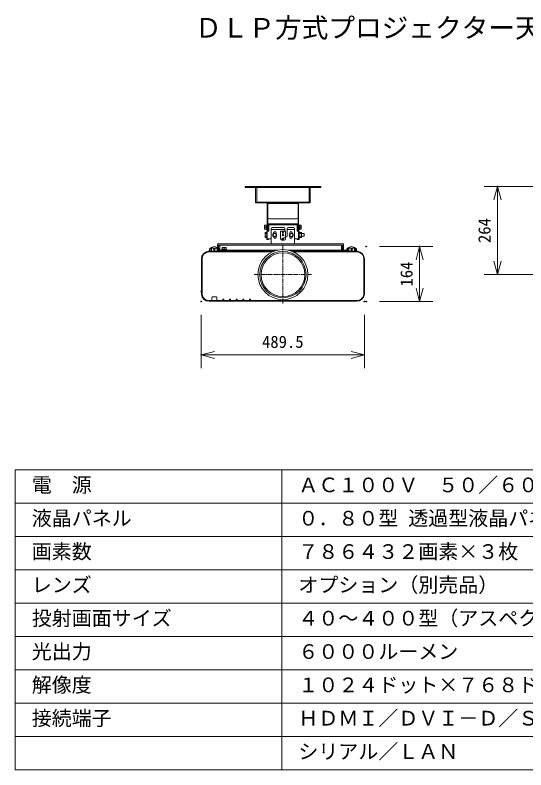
# Model space of a CAD drawing. Units: millimetres, scale not verified. Extents: x -63 to 62, y -56 to 57.
# Drawn here: x -62.5 to 14.1, y -56.5 to 56.8 of the extents above; entities that cross this region are included whole.
import ezdxf
from ezdxf.enums import TextEntityAlignment as Align

# ---------------------------------------------------------------- set-up
doc = ezdxf.new("R2010")
doc.units = ezdxf.units.MM
doc.header["$LTSCALE"] = 0.125
doc.header["$PDMODE"] = 32
doc.header["$PDSIZE"] = 0.0625
doc.linetypes.add('USER2', pattern=[8, 5, -1, 1, -1])
for name, color, linetype, lineweight in [('0-0_0', 7, 'Continuous', 18), ('0-2_WAKU', 1, 'Continuous', 18), ('0-4_GAIKEI', 1, 'Continuous', 18), ('0-5_SUNPO', 7, 'Continuous', 18), ('0-7_DEFAULT_1', 7, 'USER2', 18), ('0-8_S1', 1, 'Continuous', 18)]:
    doc.layers.add(name, color=color, linetype=linetype, lineweight=lineweight)
doc.layers.add('0-1_DEFPOINTS', color=7, linetype='Continuous')
doc.layers.add('0-3_MOJI1', color=7, linetype='Continuous')
doc.styles.add('ＭＳ ゴシック', font='')
doc.styles.get('ＭＳ ゴシック').set_extended_font_data('MS Gothic')

# ---------------------------------------------------------------- blocks, each defined once
blk = doc.blocks.new('_OPEN30')
at = {"layer": '0-0_0'}
blk.add_line((0, 0), (-1, 0), dxfattribs=at)
blk.add_lwpolyline([(-1, 0.26795), (0, 0), (-1, -0.26795)], dxfattribs=at)
blk = doc.blocks.new('D7')
at = {"layer": '0-1_DEFPOINTS'}
for p in [(-38.9291, 12.8338), (-14.4538, 12.8338), (-38.9291, 4.8338)]:
    blk.add_point(p, dxfattribs=at)
at = {"layer": '0-5_SUNPO'}
for p, q in [((-38.9291, 10.8338), (-38.9291, 2.8338)), ((-14.4538, 10.8338), (-14.4538, 2.8338)), ((-16.4538, 4.8338), (-36.9291, 4.8338))]:
    blk.add_line(p, q, dxfattribs=at)
at = {"layer": '0-5_SUNPO', "xscale": 2, "yscale": 2, "rotation": 180}
blk.add_blockref('_OPEN30', (-38.9291, 4.8338), dxfattribs=at)
at = {"layer": '0-5_SUNPO', "xscale": 2, "yscale": 2}
blk.add_blockref('_OPEN30', (-14.4538, 4.8338), dxfattribs=at)
at = {"layer": '0-5_SUNPO', "style": 'ＭＳ ゴシック'}
blk.add_text('489.5', height=1.833, dxfattribs=at).set_placement((-29.8164, 5.3338), align=Align.BOTTOM_LEFT)
blk = doc.blocks.new('D6')
at = {"layer": '0-1_DEFPOINTS'}
for p in [(-14.1741, 21.0801), (-6.1741, 21.0801), (-14.1741, 12.8586)]:
    blk.add_point(p, dxfattribs=at)
at = {"layer": '0-5_SUNPO'}
for p, q in [((-12.1741, 21.0801), (-4.1741, 21.0801)), ((-6.1741, 14.8586), (-6.1741, 19.0801)), ((-12.1741, 12.8586), (-4.1741, 12.8586))]:
    blk.add_line(p, q, dxfattribs=at)
at = {"layer": '0-5_SUNPO', "xscale": 2, "yscale": 2}
for p, rotation in [((-6.1741, 21.0801), 90), ((-6.1741, 12.8586), 270)]:
    blk.add_blockref('_OPEN30', p, dxfattribs=dict(at, rotation=rotation))
at = {"layer": '0-5_SUNPO', "style": 'ＭＳ ゴシック'}
blk.add_text('164', height=1.833, rotation=90, dxfattribs=at).set_placement((-6.6741, 15.0943), align=Align.BOTTOM_LEFT)
blk = doc.blocks.new('D5')
at = {"layer": '0-1_DEFPOINTS'}
for p in [(5.5144, 30.1083), (13.5144, 30.1083), (13.5144, 16.88)]:
    blk.add_point(p, dxfattribs=at)
at = {"layer": '0-5_SUNPO'}
for p, q in [((11.5144, 30.1083), (3.5144, 30.1083)), ((5.5144, 18.88), (5.5144, 28.1083)), ((11.5144, 16.88), (3.5144, 16.88))]:
    blk.add_line(p, q, dxfattribs=at)
at = {"layer": '0-5_SUNPO', "xscale": 2, "yscale": 2}
for p, rotation in [((5.5144, 30.1083), 89.99991), ((5.5144, 16.88), 269.99991)]:
    blk.add_blockref('_OPEN30', p, dxfattribs=dict(at, rotation=rotation))
at = {"layer": '0-5_SUNPO', "style": 'ＭＳ ゴシック'}
blk.add_text('264', height=1.833, rotation=90, dxfattribs=at).set_placement((5.0144, 21.6192), align=Align.BOTTOM_LEFT)

msp = doc.modelspace()

# ---------------------------------------------------------------- linework, layer by layer
at = {"layer": '0-2_WAKU', "color": 4}
for p, q in [((62.4703, -11.4568), (-62.5297, -11.4568)), ((-62.5297, -11.4568), (-62.5297, -56.4568)), ((-22.5297, -56.4568), (-22.5297, -11.4568)), ((-62.5297, -56.4568), (62.4703, -56.4568))]:
    msp.add_line(p, q, dxfattribs=at)
at = {"layer": '0-2_WAKU'}
for p, q in [((-62.5297, -16.4568), (62.4703, -16.4568)), ((-62.5297, -21.4568), (62.4703, -21.4568)), ((-62.5297, -26.4568), (62.4703, -26.4568)), ((-62.5297, -31.4568), (62.4703, -31.4568)), ((-62.5297, -36.4568), (62.4703, -36.4568)), ((-62.5297, -41.4568), (62.4703, -41.4568)), ((-62.5297, -46.4568), (62.4703, -46.4568)), ((-62.5297, -51.4568), (62.4703, -51.4568))]:
    msp.add_line(p, q, dxfattribs=at)
at = {"layer": '0-4_GAIKEI'}
for p, q in [((-19.9879, 28.611), (-24.6917, 28.611)), ((-24.6917, 23.2073), (-24.6917, 28.611)), ((-24.6155, 24.3938), (-24.6155, 28.5348)), ((-20.0641, 28.5348), (-24.6155, 28.5348)), ((-20.0641, 24.3938), (-20.0641, 28.5348)), ((-19.9879, 23.2073), (-19.9879, 28.611)), ((-20.3307, 26.2148), (-24.3488, 26.2148)), ((-24.8594, 25.2567), (-25.0968, 25.2567)), ((-24.8594, 25.3012), (-24.7703, 25.3012)), ((-24.8594, 25.2567), (-24.8594, 25.3012)), ((-24.8594, 25.2567), (-24.8594, 25.2543)), ((-24.8594, 24.9623), (-24.8594, 25.2543)), ((-24.8594, 24.9599), (-24.8594, 24.9574)), ((-24.8594, 24.6655), (-24.8594, 24.9574)), ((-24.7703, 25.3457), (-24.6917, 25.3457)), ((-24.7703, 24.5741), (-24.7703, 25.3457)), ((-20.0641, 25.4665), (-24.6155, 25.4665)), ((-24.4631, 24.3938), (-24.4631, 25.4665)), ((-20.2164, 25.3904), (-24.4631, 25.3904)), ((-20.2164, 25.3142), (-24.4631, 25.3142)), ((-23.9023, 24.9163), (-22.2273, 24.9163)), ((-21.5141, 24.9163), (-20.7773, 24.9163)), ((-20.2164, 24.3938), (-20.2164, 25.4665)), ((-19.9092, 25.3457), (-19.9879, 25.3457)), ((-19.9092, 24.5741), (-19.9092, 25.3457)), ((-19.8202, 25.3012), (-19.9092, 25.3012)), ((-19.8202, 25.2567), (-19.8202, 25.3012)), ((-19.8202, 25.2567), (-19.5827, 25.2567)), ((-19.8202, 25.2567), (-19.8202, 25.2543)), ((-19.8202, 24.9623), (-19.8202, 25.2543)), ((-19.8202, 24.9623), (-19.8202, 24.9599)), ((-19.8202, 24.9599), (-19.8202, 24.9574)), ((-19.8202, 24.9599), (-19.5827, 24.9599)), ((-19.8202, 24.6655), (-19.8202, 24.9574)), ((-19.5827, 24.9599), (-19.5827, 25.2567)), ((-19.5827, 24.6631), (-19.5827, 24.9599)), ((-24.9848, 23.4113), (-24.9848, 24.1982)), ((-24.7679, 24.1982), (-24.9848, 24.1982)), ((-24.7679, 24.0032), (-24.9848, 24.0032)), ((-24.8594, 24.6655), (-24.8594, 24.6631)), ((-24.6917, 24.5741), (-24.7703, 24.5741)), ((-24.4631, 24.3938), (-24.7679, 24.3938)), ((-24.7679, 23.1311), (-24.7679, 24.3938)), ((-24.0927, 22.458), (-24.0927, 24.7258)), ((-24.0927, 24.6361), (-22.0369, 24.6361)), ((-23.8569, 23.8169), (-23.723, 24.0488)), ((-23.723, 23.585), (-23.8569, 23.8169)), ((-23.723, 24.0488), (-23.4553, 24.0488)), ((-23.4553, 24.0488), (-23.3214, 23.8169)), ((-23.3214, 23.8169), (-23.4553, 23.585)), ((-22.0369, 24.3767), (-22.0369, 24.7258)), ((-21.7046, 23.6852), (-21.7046, 24.7258)), ((-21.7046, 24.6361), (-20.5868, 24.6361)), ((-21.2243, 24.0488), (-21.3582, 23.8169)), ((-21.3582, 23.8169), (-21.2243, 23.585)), ((-20.9566, 24.0488), (-21.2243, 24.0488)), ((-20.8227, 23.8169), (-20.9566, 24.0488)), ((-20.9566, 23.585), (-20.8227, 23.8169)), ((-20.5868, 22.458), (-20.5868, 24.7258)), ((-20.2164, 24.3938), (-19.9117, 24.3938)), ((-19.9879, 24.5741), (-19.9092, 24.5741)), ((-19.9117, 23.1311), (-19.9117, 24.3938)), ((-19.9117, 24.1982), (-19.5775, 24.1982)), ((-19.9117, 24.0032), (-19.5775, 24.0032)), ((-19.9092, 24.6186), (-19.8202, 24.6186)), ((-19.8202, 24.6655), (-19.8202, 24.6631)), ((-19.8202, 24.6631), (-19.5827, 24.6631)), ((-19.8202, 24.6186), (-19.8202, 24.6631)), ((-24.7679, 23.6215), (-24.9848, 23.6215)), ((-24.7679, 23.4113), (-24.9848, 23.4113)), ((-24.4928, 23.1311), (-24.7679, 23.1311)), ((-24.0927, 23.2073), (-24.6917, 23.2073)), ((-24.4928, 23.1311), (-24.4928, 23.2073)), ((-23.4553, 23.585), (-23.723, 23.585)), ((-22.5317, 23.0278), (-22.1339, 23.0278)), ((-21.9434, 23.4948), (-21.8951, 23.4948)), ((-21.2243, 23.585), (-20.9566, 23.585)), ((-19.9879, 23.2073), (-20.5868, 23.2073)), ((-20.1867, 23.1311), (-20.1867, 23.2073)), ((-20.1867, 23.1311), (-19.9117, 23.1311)), ((-19.9117, 23.6215), (-19.5775, 23.6215)), ((-33.3649, 21.4991), (-33.3649, 21.725)), ((-33.3359, 21.4991), (-33.3359, 21.725)), ((-31.9881, 21.8309), (-33.2984, 21.8305)), ((-33.1851, 21.725), (-33.1851, 21.4991)), ((-33.079, 21.4991), (-33.079, 21.725)), ((-32.715, 21.725), (-32.715, 21.4991)), ((-32.5648, 21.4991), (-32.5648, 21.725)), ((-32.2009, 21.725), (-32.2009, 21.4991)), ((-32.0947, 21.4991), (-32.0947, 21.725)), ((-31.9965, 22.2895), (-13.4014, 22.2895)), ((-31.9965, 21.8309), (-31.9965, 22.2895)), ((-31.9439, 21.725), (-31.9439, 21.4991)), ((-31.9149, 21.4991), (-31.9149, 21.725)), ((-31.9149, 21.5315), (-23.0831, 21.5315)), ((-31.8321, 21.5315), (-31.8321, 22.2895)), ((-31.5443, 21.5772), (-30.7727, 21.5772)), ((-31.5443, 21.5297), (-31.5443, 21.5772)), ((-31.4998, 21.6662), (-31.4553, 21.6662)), ((-31.4998, 21.5772), (-31.4998, 21.6662)), ((-31.4553, 21.9037), (-31.1585, 21.9037)), ((-31.4553, 21.6662), (-31.4553, 21.9037)), ((-31.4529, 21.6662), (-31.4553, 21.6662)), ((-31.4529, 21.6662), (-31.1609, 21.6662)), ((-31.1585, 21.6662), (-31.1609, 21.6662)), ((-31.1585, 21.9037), (-30.8617, 21.9037)), ((-31.1585, 21.6662), (-31.1585, 21.9037)), ((-31.1561, 21.6662), (-31.1585, 21.6662)), ((-31.1561, 21.6662), (-30.8641, 21.6662)), ((-30.8617, 21.6662), (-30.8641, 21.6662)), ((-30.8617, 21.6662), (-30.8617, 21.9037)), ((-30.8617, 21.6662), (-30.8172, 21.6662)), ((-30.8172, 21.6662), (-30.8172, 21.5772)), ((-30.7727, 21.5772), (-30.7727, 21.5297)), ((-12.7646, 21.5315), (-21.5965, 21.5315)), ((-13.5514, 21.5315), (-13.5514, 22.2895)), ((-13.4014, 21.3558), (-13.4014, 22.2895)), ((-13.2569, 21.3558), (-13.2569, 22.458)), ((-12.7646, 21.4991), (-12.7646, 21.725)), ((-12.7356, 21.725), (-12.7356, 21.4991)), ((-12.6914, 21.8309), (-11.3811, 21.8305)), ((-12.5848, 21.4991), (-12.5848, 21.725)), ((-12.4787, 21.725), (-12.4787, 21.4991)), ((-12.1147, 21.4991), (-12.1147, 21.725)), ((-11.9645, 21.725), (-11.9645, 21.4991)), ((-11.6006, 21.4991), (-11.6006, 21.725)), ((-11.4944, 21.725), (-11.4944, 21.4991)), ((-11.3437, 21.4991), (-11.3437, 21.725)), ((-11.3146, 21.4991), (-11.3146, 21.725)), ((-33.5274, 21.3558), (-33.5274, 21.3559)), ((-23.9188, 21.2562), (-33.523, 21.2562)), ((-33.2901, 21.3809), (-33.0149, 21.3809)), ((-33.0149, 21.3684), (-33.0149, 21.3809)), ((-32.2649, 21.3684), (-32.2649, 21.3809)), ((-32.2649, 21.3809), (-31.9897, 21.3809)), ((-23.6907, 21.3559), (-23.6907, 21.354)), ((-20.9888, 21.3559), (-20.9888, 21.354)), ((-11.1566, 21.2562), (-20.7607, 21.2562)), ((-12.4146, 21.3809), (-12.6899, 21.3809)), ((-12.4146, 21.3684), (-12.4146, 21.3809)), ((-11.3894, 21.3809), (-11.6646, 21.3809)), ((-11.6646, 21.3684), (-11.6646, 21.3809)), ((-11.1521, 21.3559), (-11.1521, 21.3558)), ((-34.4777, 20.2103), (-34.5774, 20.2103)), ((-34.4777, 20.2103), (-34.4777, 15.0852)), ((-10.1021, 20.2103), (-10.2018, 20.2103)), ((-10.2018, 15.0852), (-10.2018, 20.2103)), ((-10.1021, 20.1994), (-10.1022, 20.1994)), ((-34.578, 19.0184), (-34.5774, 19.0184)), ((-34.5774, 18.0934), (-34.578, 18.0934)), ((-34.578, 17.1684), (-34.5774, 17.1684)), ((-34.5924, 15.1808), (-34.5924, 15.4821)), ((-34.5774, 15.4821), (-34.5924, 15.4821)), ((-34.5774, 15.4271), (-34.5924, 15.4271)), ((-34.5774, 15.4058), (-34.5924, 15.4058)), ((-34.5774, 15.2763), (-34.5924, 15.2763)), ((-34.5774, 15.1808), (-34.5924, 15.1808)), ((-34.5773, 15.0808), (-34.5774, 15.0808)), ((-34.4628, 14.9143), (-34.5621, 14.9056)), ((-34.4777, 15.0852), (-34.4628, 14.9143)), ((-10.2168, 14.9143), (-10.2018, 15.0852)), ((-10.1174, 14.9056), (-10.2168, 14.9143)), ((-10.1021, 15.0808), (-10.1022, 15.0808)), ((-33.4165, 13.9556), (-33.4165, 13.8558)), ((-11.2631, 13.9556), (-33.4165, 13.9556)), ((-33.0095, 14.4374), (-33.0349, 13.8558)), ((-32.3627, 14.5258), (-32.9171, 14.5258)), ((-32.2449, 13.8558), (-32.2703, 14.4374)), ((-31.3727, 14.1352), (-31.3806, 13.9556)), ((-31.2495, 14.1758), (-31.3303, 14.1758)), ((-31.1992, 13.9556), (-31.2071, 14.1352)), ((-30.3727, 14.1352), (-30.3805, 13.9556)), ((-30.2495, 14.1758), (-30.3302, 14.1758)), ((-30.1992, 13.9556), (-30.2071, 14.1352)), ((-29.3727, 14.1352), (-29.3805, 13.9556)), ((-29.2495, 14.1758), (-29.3302, 14.1758)), ((-29.1992, 13.9556), (-29.2071, 14.1352)), ((-28.3727, 14.1352), (-28.3805, 13.9556)), ((-28.2495, 14.1758), (-28.3302, 14.1758)), ((-28.1992, 13.9556), (-28.207, 14.1352)), ((-27.3727, 14.1352), (-27.3805, 13.9556)), ((-27.2495, 14.1758), (-27.3302, 14.1758)), ((-27.1992, 13.9556), (-27.207, 14.1352)), ((-11.2631, 13.9556), (-11.2631, 13.8558))]:
    msp.add_line(p, q, dxfattribs=at)
at = {"layer": '0-4_GAIKEI', "color": 7}
for p, q in [((-23.6907, 21.3558), (-33.5274, 21.3558)), ((-11.1521, 21.3558), (-20.9888, 21.3558)), ((-34.5774, 20.2103), (-34.5774, 15.0808)), ((-10.1022, 15.0808), (-10.1022, 20.2103)), ((-34.5774, 15.0808), (-34.5621, 14.9056)), ((-10.1175, 14.9056), (-10.1022, 15.0808)), ((-11.2631, 13.8558), (-33.4165, 13.8558))]:
    msp.add_line(p, q, dxfattribs=at)
at = {"layer": '0-4_GAIKEI', "color": 7, "linetype": 'USER2'}
msp.add_line((-26.657, 17.8559), (-18.0226, 17.8559), dxfattribs=at)
at = {"layer": '0-4_GAIKEI'}
for points in [[(-24.8594, 24.6631), (-25.0968, 24.6631), (-25.0968, 24.9599), (-25.0968, 25.2567)], [(-24.8594, 24.9623), (-24.8594, 24.9599), (-25.0968, 24.9599)], [(-24.8594, 24.9623), (-24.8594, 24.9623), (-24.8594, 24.9623)], [(-19.8202, 24.9623), (-19.8202, 24.9623), (-19.8202, 24.9623)], [(-24.7703, 24.6186), (-24.8594, 24.6186), (-24.8594, 24.6631)], [(-21.9434, 23.2183), (-21.9434, 24.3767), (-22.7222, 24.3767), (-22.7222, 23.2183), (-22.5317, 23.0278)], [(-19.9117, 23.4113), (-19.5775, 23.4113), (-19.5775, 24.1982)], [(-19.5775, 23.6192), (-19.1765, 23.6192), (-19.1765, 24.0016), (-19.5775, 24.0016)], [(-32.141, 21.8659), (-32.141, 22.458), (-13.2569, 22.458)], [(-31.1561, 21.6662), (-31.1561, 21.6662), (-31.1561, 21.6662)]]:
    msp.add_lwpolyline(points, dxfattribs=at)
for centre, radius in [((-23.5891, 23.8169), 0.3014), ((-22.3398, 24.1847), 0.1305), ((-22.3398, 23.7964), 0.1305), ((-21.0904, 23.8169), 0.3014), ((-22.3398, 23.2077), 0.1305), ((-22.1339, 23.2183), 0.1905), ((-22.3398, 17.8559), 3.75), ((-22.3398, 17.8559), 3.4777), ((-22.3398, 17.8559), 3.2889)]:
    msp.add_circle(centre, radius, dxfattribs=at)
for centre, radius, start, end in [((-24.3488, 26.4814), 0.2667, 180, 270), ((-20.3307, 26.4814), 0.2667, 270, 360), ((-23.9023, 24.7258), 0.1905, 90, 180), ((-22.2273, 24.7258), 0.1905, 0, 90), ((-21.5141, 24.7258), 0.1905, 90, 180), ((-20.7773, 24.7258), 0.1905, 0, 90), ((-18.7082, 23.0781), 5.1321, 167.77941, 168.78244), ((-23.5386, 24.1645), 0.1855, 0, 179.99996), ((-18.6814, 22.993), 4.8163, 165.92317, 167.48087), ((-21.141, 24.1645), 0.1855, 0.00004, 180), ((-25.9981, 22.993), 4.8163, 12.51913, 14.07683), ((-25.9713, 23.0781), 5.1321, 11.21756, 12.22059), ((-18.7082, 24.5557), 5.1321, 191.21756, 192.22059), ((-23.5386, 23.4693), 0.1855, 180.00004, 0), ((-18.6814, 24.6408), 4.8163, 192.51913, 194.07683), ((-21.8951, 23.6852), 0.1905, 270, 360), ((-21.141, 23.4693), 0.1855, 180, 359.99996), ((-25.9981, 24.6408), 4.8163, 345.92317, 347.48087), ((-25.9713, 24.5557), 5.1321, 347.77941, 348.78244), ((-33.2899, 21.725), 0.075, 143.20231, 180), ((-33.3899, 21.8), 0.05, 323.13025, 348.99034), ((-32.6399, 21.3059), 0.75, 44.47267, 135.52733), ((-31.8899, 21.8), 0.05, 191.00966, 216.86975), ((-31.9899, 21.725), 0.075, 0, 36.79769), ((-12.6896, 21.725), 0.075, 143.20231, 180), ((-12.7896, 21.8), 0.05, 323.13025, 348.99034), ((-12.0396, 21.3059), 0.75, 44.47267, 135.52733), ((-11.2896, 21.8), 0.05, 191.00966, 216.86975), ((-11.3896, 21.725), 0.075, 0, 36.79769), ((-33.4274, 20.2103), 1.0503, 95.21947, 180), ((-33.2899, 21.4991), 0.075, 180, 216.73327), ((-31.9899, 21.4991), 0.075, 323.26673, 0), ((-23.6907, 21.3809), 0.025, 270, 290.9689), ((-23.6907, 21.3809), 0.0251, 270, 290.9689), ((-20.9888, 21.3809), 0.0251, 249.0311, 270), ((-20.9888, 21.3809), 0.025, 249.0311, 270), ((-12.6896, 21.4991), 0.075, 180, 216.73327), ((-11.3896, 21.4991), 0.075, 323.26673, 0), ((-11.2521, 20.2103), 1.0503, 0, 84.78053), ((-34.0479, 19.0184), 0.53, 177.97919, 182.02081), ((-34.1529, 19.0184), 0.425, 178.24964, 181.75036), ((-34.0479, 18.0934), 0.53, 177.97919, 182.02081), ((-34.0479, 17.1684), 0.53, 177.97919, 182.02081), ((-34.1529, 17.1684), 0.425, 178.24964, 181.75036), ((-33.4165, 15.0058), 1.0503, 185, 270), ((-11.2631, 15.0058), 1.0503, 270, 355), ((-32.9171, 14.4333), 0.0925, 90, 177.5), ((-32.3627, 14.4333), 0.0925, 2.5, 90), ((-31.3303, 14.1333), 0.0425, 90, 177.5), ((-31.2495, 14.1333), 0.0425, 2.5, 90), ((-30.3302, 14.1333), 0.0425, 90, 177.5), ((-30.2495, 14.1333), 0.0425, 2.5, 90), ((-29.3302, 14.1333), 0.0425, 90, 177.5), ((-29.2495, 14.1333), 0.0425, 2.5, 90), ((-28.3302, 14.1333), 0.0425, 90, 177.5), ((-28.2495, 14.1333), 0.0425, 2.5, 90), ((-27.3302, 14.1333), 0.0425, 90, 177.5), ((-27.2495, 14.1333), 0.0425, 2.5, 90)]:
    msp.add_arc(centre, radius, start, end, dxfattribs=at)
at = {"layer": '0-4_GAIKEI', "color": 7}
for centre, start, end in [((-33.4274, 20.2103), 94.98876, 180), ((-11.2521, 20.2103), 0, 85.01124), ((-33.4165, 15.0058), 185, 270), ((-11.2631, 15.0058), 270, 355)]:
    msp.add_arc(centre, 1.1499, start, end, dxfattribs=at)
at = {"layer": '0-7_DEFAULT_1'}
msp.add_line((-22.3398, 13.5387), (-22.3398, 22.1731), dxfattribs=at)
at = {"layer": '0-8_S1'}
for p, q in [((-28.026, 31.0842), (-16.6536, 31.0842)), ((-28.026, 31.0842), (-28.026, 30.9468)), ((-28.026, 30.9468), (-16.6536, 30.9468)), ((-26.2779, 30.937), (-26.2779, 28.7484)), ((-18.4017, 30.937), (-18.4017, 28.7484)), ((-18.2347, 30.937), (-18.2347, 28.611)), ((-16.6536, 31.0842), (-16.6536, 30.9468)), ((-26.2779, 28.7484), (-18.4017, 28.7484))]:
    msp.add_line(p, q, dxfattribs=at)
msp.add_lwpolyline([(-26.4448, 30.937), (-26.4448, 28.611), (-18.2347, 28.611)], dxfattribs=at)

# ---------------------------------------------------------------- block references
at = {"layer": '0-5_SUNPO'}
for name in ['D5', 'D6', 'D7']:
    msp.add_blockref(name, (4.3375, 0.9759), dxfattribs=at)

# ---------------------------------------------------------------- texts
at = {"layer": '0-3_MOJI1', "style": 'ＭＳ ゴシック'}
for s, height, p in [('ＤＬＰ方式プロジェクター天吊り金具付', 2.933, (-35.5297, 52.5432)), ('電\u3000源', 2.199, (-60.0297, -15.4568)), ('ＡＣ１００Ｖ\u3000５０／６０Ｈｚ', 2.199, (-20.0297, -15.4568)), ('液晶パネル', 2.199, (-60.0297, -20.4568)), ('０．８０型 透過型液晶パネル ３原色方式', 2.199, (-20.0297, -20.4568)), ('画素数', 2.199, (-60.0297, -25.4568)), ('７８６４３２画素×３枚', 2.199, (-20.0297, -25.4568)), ('レンズ', 2.199, (-60.0297, -30.4568)), ('オプション（別売品）', 2.199, (-20.0297, -30.4568)), ('投射画面サイズ', 2.199, (-60.0297, -35.4568)), ('４０～４００型（アスペクト比４：３）', 2.199, (-20.0297, -35.4568)), ('光出力', 2.199, (-60.0297, -40.4568)), ('６０００ルーメン', 2.199, (-20.0297, -40.4568)), ('解像度', 2.199, (-60.0297, -45.4568)), ('１０２４ドット×７６８ドット', 2.199, (-20.0297, -45.4568)), ('接続端子', 2.199, (-60.0297, -50.4568)), ('ＨＤＭＩ／ＤＶＩ－Ｄ／Ｓビデオ、ＲＧＢ', 2.199, (-20.0297, -50.4568)), ('シリアル／ＬＡＮ', 2.199, (-20.0297, -55.4568))]:
    msp.add_text(s, height=height, dxfattribs=at).set_placement(p, align=Align.BOTTOM_LEFT)

doc.saveas('drawing.dxf')
